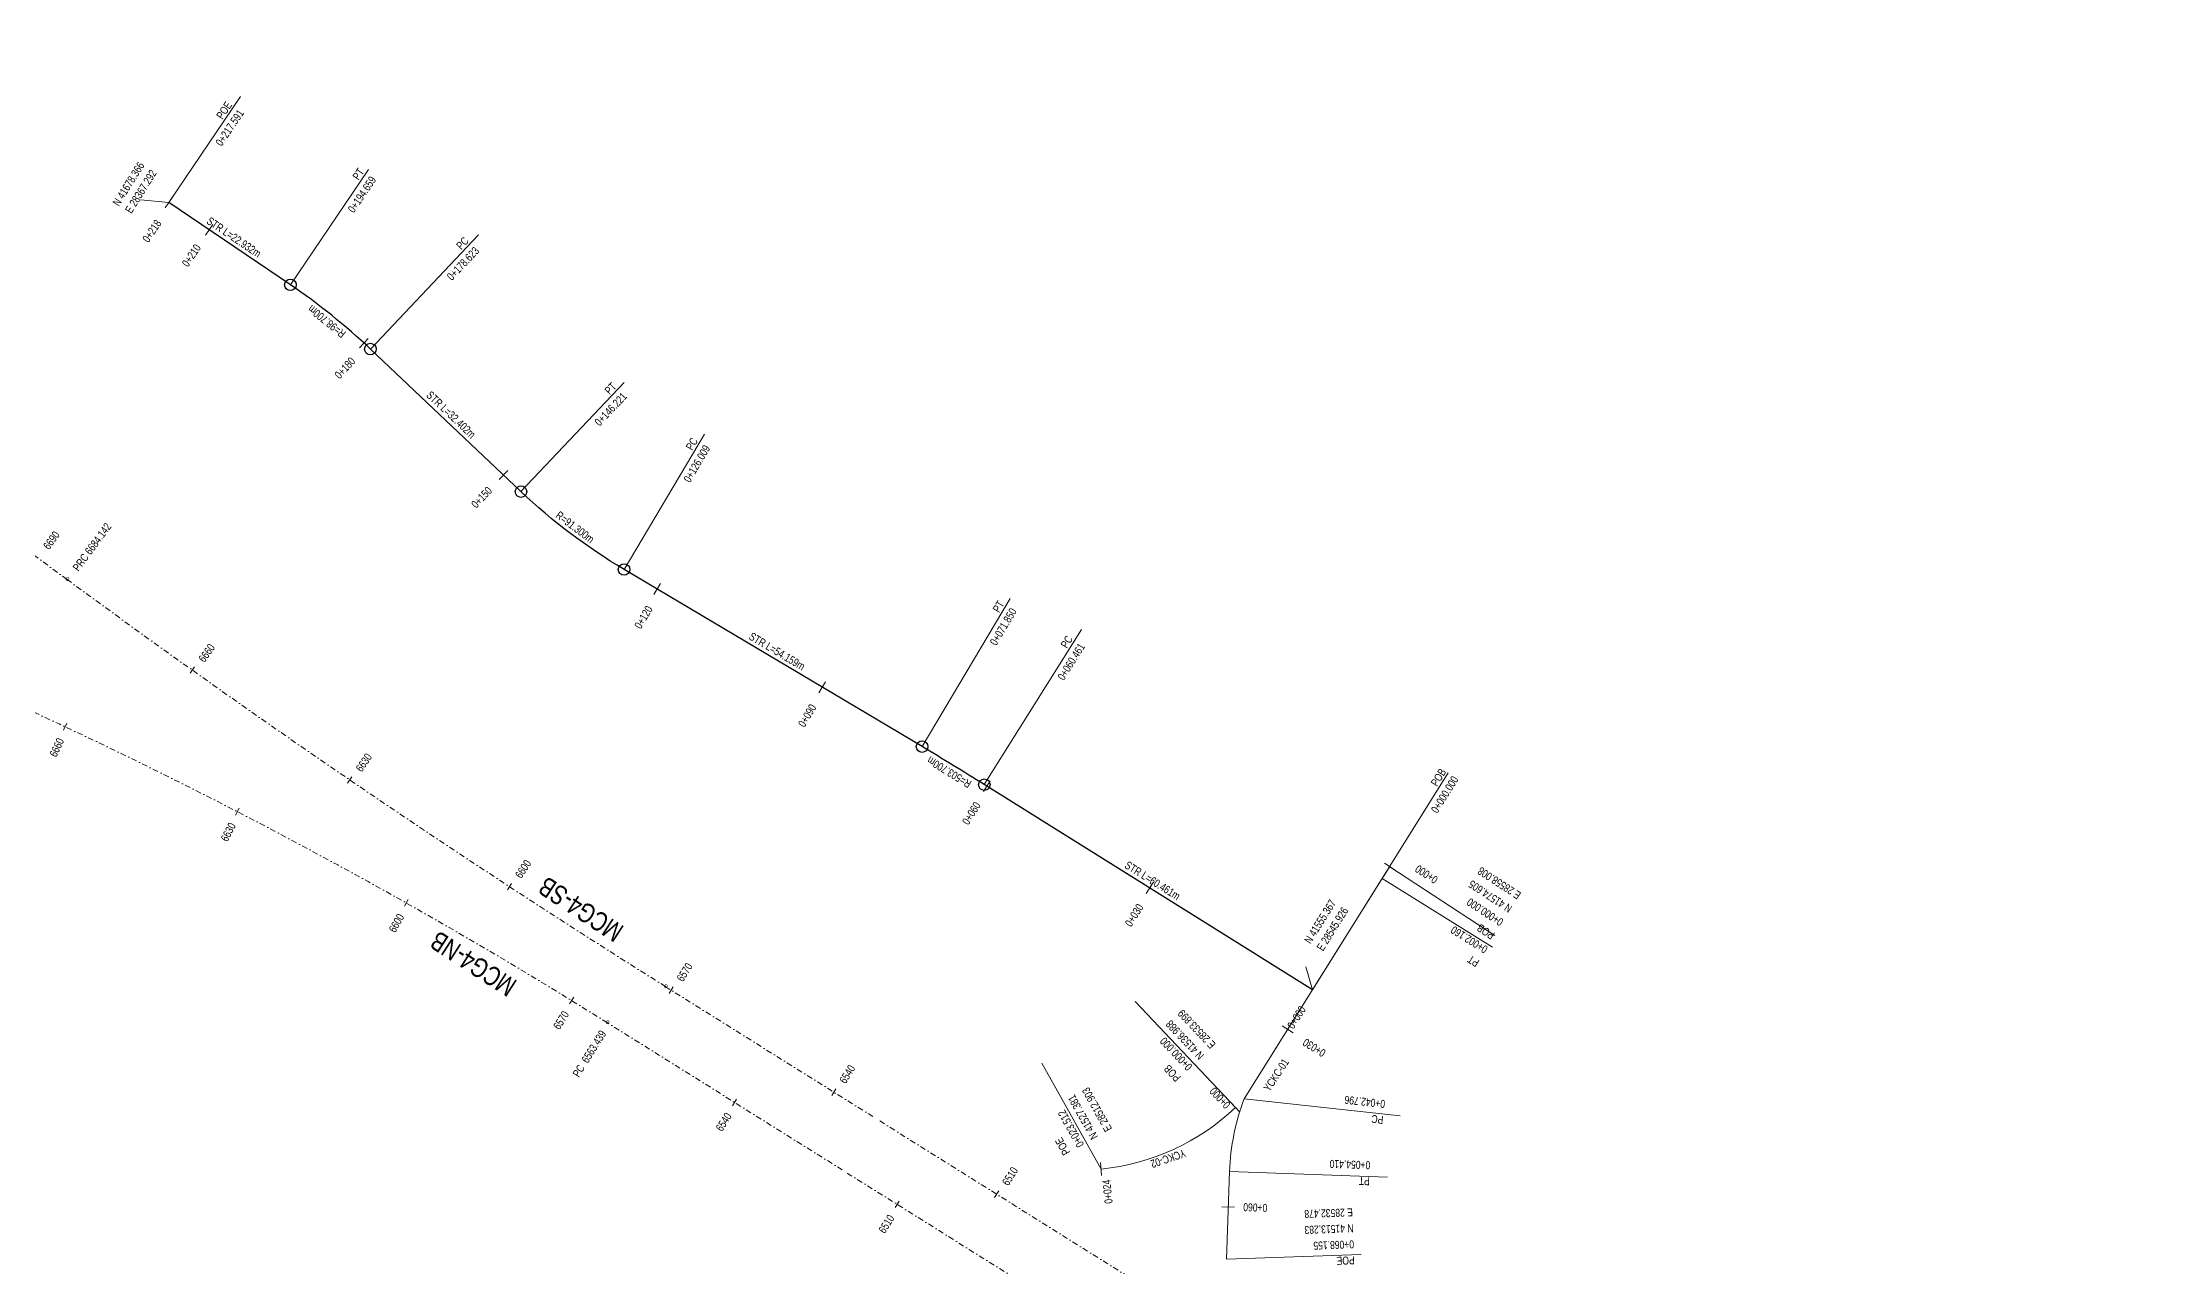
# Model space of a CAD drawing. Header units: metres. Extents: x 27146 to 29051, y 38350 to 42879.
# Drawn here: x 28347.5 to 28675.7, y 41512.1 to 41703.4 of the extents above; entities that cross this region are included whole.
import ezdxf
from ezdxf.enums import TextEntityAlignment as Align

# ---------------------------------------------------------------- set-up
doc = ezdxf.new("R2010")
doc.units = ezdxf.units.M
doc.header["$MEASUREMENT"] = 0
doc.linetypes.add('DGN Style 4', pattern=[1.772068, 0.885481, -0.44274, 0.001107, -0.44274])
for name, color, linetype, lineweight in [('C-_ANOT----_A1', 7, 'Continuous', 30), ('C-_MC5A----_01-_A1', 7, 'Continuous', 13), ('C-_RAILCHNG_T-', 7, 'Continuous', 0), ('C-_RAILCHNG_T1', 7, 'Continuous', 13), ('C-_ROADMALG_E-', 1, 'DGN Style 4', 13), ('C-_YCKC-01-_A1', 7, 'Continuous', 13), ('C-_YCKC-01-_CH', 7, 'Continuous', 13), ('C-_YCKC-01-_E', 5, 'Continuous', 13), ('C-_YCKC-02-_A', 7, 'Continuous', 13), ('C-_YCKC-02-_A1', 7, 'Continuous', 13), ('C-_YCKC-02-_CH', 7, 'Continuous', 13), ('C-_YCKC-02-_E', 4, 'Continuous', 13), ('Plan Notes', 7, 'Continuous', 0), ('Prop_Horiz Alignment', 7, 'Continuous', 0), ('Road Alg', 1, 'Continuous', 30)]:
    doc.layers.add(name, color=color, linetype=linetype, lineweight=lineweight)
doc.styles.add('Style-WORKING', font='WORKING.shx')

msp = doc.modelspace()

# ---------------------------------------------------------------- linework, layer by layer
at = {"layer": 'C-_MC5A----_01-_A1', "linetype": 'Continuous', "flags": 128}
for points in [[(28367.29, 41678.37), (28378.51, 41694.93)], [(28386.28, 41665.51), (28398.49, 41683.54)], [(28398.77, 41655.48), (28415.67, 41673.34)], [(28422.3, 41633.21), (28438.41, 41650.23)], [(28438.4, 41621.04), (28450.96, 41642.17)], [(28484.95, 41593.37), (28498.72, 41616.53)], [(28494.67, 41587.43), (28509.83, 41611.66)], [(28545.93, 41555.37), (28567.14, 41589.28)], [(28558.01, 41574.61), (28574.43, 41563.88)], [(28556.84, 41572.79), (28574.03, 41562.02)], [(28535.26, 41538.35), (28559.65, 41535.68)], [(28532.98, 41527.02), (28557.67, 41526.12)], [(28532.48, 41513.28), (28553.56, 41514.05)]]:
    msp.add_lwpolyline(points, dxfattribs=at)
at = {"layer": 'C-_RAILCHNG_T-'}
for p, q in [((28367.29, 41678.36), (28362.86, 41678.77)), ((28545.93, 41555.37), (28544.9, 41558.99))]:
    msp.add_line(p, q, dxfattribs=at)
at = {"layer": 'C-_RAILCHNG_T-', "flags": 128}
for points in [[(28366.73, 41677.54), (28367.85, 41679.19)], [(28366.73, 41677.54), (28367.85, 41679.19)], [(28366.73, 41677.54), (28367.85, 41679.19)], [(28366.73, 41677.54), (28367.85, 41679.19)], [(28373.02, 41673.28), (28374.14, 41674.94)], [(28373.02, 41673.28), (28374.14, 41674.94)], [(28397.08, 41655.68), (28398.44, 41657.15)], [(28397.08, 41655.68), (28398.44, 41657.15)], [(28418.87, 41635.08), (28420.25, 41636.53)], [(28418.87, 41635.08), (28420.25, 41636.53)], [(28443.05, 41617.11), (28444.07, 41618.83)], [(28443.05, 41617.11), (28444.07, 41618.83)], [(28468.84, 41601.78), (28469.86, 41603.5)], [(28468.84, 41601.78), (28469.86, 41603.5)], [(28494.53, 41586.34), (28495.59, 41588.04)], [(28494.53, 41586.34), (28495.59, 41588.04)], [(28519.96, 41570.43), (28521.02, 41572.13)], [(28519.96, 41570.43), (28521.02, 41572.13)]]:
    msp.add_lwpolyline(points, dxfattribs=at)
at = {"layer": 'C-_RAILCHNG_T1', "linetype": 'Continuous', "flags": 128}
for points in [[(28370.6, 41604.83), (28371.3, 41605.81)], [(28350.83, 41595.94), (28351.34, 41597.02)], [(28395.22, 41587.66), (28395.89, 41588.65)], [(28377.72, 41582.68), (28378.27, 41583.75)], [(28420.17, 41570.99), (28420.83, 41571.99)], [(28404.09, 41568.43), (28404.68, 41569.47)], [(28429.9, 41553.19), (28430.53, 41554.21)], [(28445.45, 41554.81), (28446.09, 41555.83)], [(28455.33, 41537.28), (28455.97, 41538.3)], [(28470.87, 41538.87), (28471.5, 41539.89)], [(28496.28, 41522.94), (28496.92, 41523.95)], [(28480.75, 41521.35), (28481.39, 41522.36)]]:
    msp.add_lwpolyline(points, dxfattribs=at)
at = {"layer": 'C-_ROADMALG_E-', "color": 7, "linetype": 'DGN Style 4', "lineweight": 13}
for p, q in [((28477.27, 41535.57), (28444.88, 41555.87)), ((28472.49, 41527.23), (28435.79, 41550.24)), ((28675.66, 41411.18), (28478.05, 41535.08)), ((28670.56, 41403.05), (28473.23, 41526.77))]:
    msp.add_line(p, q, dxfattribs=at)
for centre, radius, start, end in [((27698.99, 40733.84), 1100, 53.62278, 61.8191), ((28010.83, 40872.44), 800, 57.91375, 70.33936)]:
    msp.add_arc(centre, radius, start, end, dxfattribs=at)
at = {"layer": 'C-_ROADMALG_E-', "color": 7, "linetype": 'DGN Style 4', "lineweight": 13, "extrusion": (0, 0, -1)}
msp.add_arc((-29247.1, 42835.39), 1510.2, 302.08625, 306.37722, dxfattribs=at)
at = {"layer": 'C-_YCKC-01-_CH', "linetype": 'Continuous', "flags": 128}
for points in [[(28558.84, 41574.06), (28557.17, 41575.15)], [(28542.91, 41548.66), (28541.21, 41549.73)], [(28534.59, 41536.26), (28533.21, 41537.71)], [(28513, 41526.39), (28512.8, 41528.38)], [(28533.77, 41521.4), (28531.78, 41521.47)]]:
    msp.add_lwpolyline(points, dxfattribs=at)
at = {"layer": 'C-_YCKC-01-_E', "linetype": 'Continuous', "flags": 128}
msp.add_lwpolyline([(28558.01, 41574.61, 0.005098), (28556.84, 41572.79), (28535.26, 41538.35, 0.081506), (28532.98, 41527.02), (28532.48, 41513.28)], format="xyb", dxfattribs=at)
at = {"layer": 'C-_YCKC-02-_A', "linetype": 'Continuous', "flags": 128}
for points in [[(28533.9, 41536.99), (28518.21, 41553.55)], [(28512.9, 41527.38), (28503.63, 41543.91)]]:
    msp.add_lwpolyline(points, dxfattribs=at)
at = {"layer": 'C-_YCKC-02-_CH', "linetype": 'Continuous', "flags": 128}
for points in [[(28534.59, 41536.26), (28533.21, 41537.71)], [(28513, 41526.39), (28512.8, 41528.38)]]:
    msp.add_lwpolyline(points, dxfattribs=at)
at = {"layer": 'C-_YCKC-02-_E', "linetype": 'Continuous', "extrusion": (0, 0, -1)}
msp.add_arc((-28509.35, 41562.9), 35.7, 226.5467, 264.2823, dxfattribs=at)
at = {"layer": 'Plan Notes', "color": 7, "linetype": 'Continuous', "lineweight": 0, "flags": 128}
msp.add_lwpolyline([(28386.98, 41665.03), (28386.98, 41665.03), (28386.98, 41665.03), (28386.98, 41665.03), (28386.98, 41665.03), (28386.98, 41665.02), (28386.98, 41665.03), (28386.98, 41665.03)], dxfattribs=at)
msp.add_lwpolyline([(28386.98, 41665.03), (28386.98, 41665.03), (28386.98, 41665.03), (28386.98, 41665.03), (28386.98, 41665.03), (28386.98, 41665.02), (28386.98, 41665.03), (28386.98, 41665.03)], dxfattribs=at)
at = {"layer": 'Prop_Horiz Alignment', "color": 7, "linetype": 'Continuous', "lineweight": 30}
for centre in [(28386.28, 41665.51), (28386.28, 41665.51), (28398.77, 41655.48), (28398.77, 41655.48), (28422.3, 41633.21), (28422.3, 41633.21), (28438.4, 41621.04), (28438.4, 41621.04), (28484.95, 41593.37), (28484.95, 41593.37), (28494.67, 41587.43), (28494.67, 41587.43)]:
    msp.add_circle(centre, 0.9, dxfattribs=at)
msp.add_3dface([(28367.29, 41678.36), (28367.29, 41678.37), (28367.29, 41678.37)], dxfattribs=at)
msp.add_3dface([(28367.29, 41678.36), (28367.29, 41678.37), (28367.29, 41678.37)], dxfattribs=at)
at = {"layer": 'Road Alg', "flags": 128}
msp.add_lwpolyline([(28545.93, 41555.37), (28494.67, 41587.43, 0.005653), (28484.95, 41593.37), (28438.4, 41621.04, -0.0554), (28422.3, 41633.21), (28398.77, 41655.48, 0.04064), (28386.28, 41665.51), (28367.29, 41678.37)], format="xyb", dxfattribs=at)

# ---------------------------------------------------------------- texts
at = {"color": 7, "lineweight": 13, "char_height": 1.25, "attachment_point": 8, "line_spacing_factor": 0.6, "style": 'Style-WORKING'}
for s, insert, rotation in [('\\H1x;\\W0.8;STR L=22.932m', (28377.11, 41672.42), 325.8894), ('\\H1x;\\W0.8;R=98.700m', (28392.36, 41660.29), 141.235), ('\\H1x;\\W0.8;STR L=32.402m', (28410.94, 41644.76), 316.5805), ('\\H1x;\\W0.8;R=91.300m', (28430.36, 41627.14), 322.9224), ('\\H1x;\\W0.8;STR L=54.159m', (28461.97, 41607.71), 329.2643), ('\\H1x;\\W0.8;R=503.700m', (28489.52, 41589.93), 148.6166), ('\\H1x;\\W0.8;STR L=60.461m', (28520.61, 41571.9), 327.9689)]:
    msp.add_mtext(s, dxfattribs=dict(at, insert=insert, rotation=rotation))
at = {"layer": 'C-_ANOT----_A1', "color": 7, "char_height": 3, "attachment_point": 6, "line_spacing_factor": 1.464, "style": 'Style-WORKING'}
for s, insert, rotation in [('\\pt37.5;\\H1x;\\W0.8;MCG4-SB  ', (28425.53, 41571.98), 146.749), ('\\H1x;\\W0.8;MCG4-NB  ', (28408.62, 41563.47), 147.1821)]:
    msp.add_mtext(s, dxfattribs=dict(at, insert=insert, rotation=rotation))
at = {"layer": 'C-_MC5A----_01-_A1', "linetype": 'Continuous', "char_height": 1.25, "style": 'Style-WORKING'}
for s, insert, attachment_point, rotation, line_spacing_factor in [('\\H1x;\\W0.8;POE\\P0+217.591', (28377.66, 41693.31), 6, 55.8894, 1.08), ('\\H1x;\\W0.8;N 41678.366\\PE 28367.292 ', (28363.98, 41683.91), 6, 57.9689, 1.08), ('\\H1x;\\W0.8;PT\\P0+194.659', (28398.31, 41682.89), 6, 55.8894, 1.08), ('\\H1x;\\W0.8;PC\\P0+178.623', (28414.61, 41671.91), 6, 46.5805, 1.08), ('\\H1x;\\W0.8;PT\\P0+146.221', (28437.69, 41649.16), 6, 46.5805, 1.08), ('\\H1x;\\W0.8;PC\\P0+126.009', (28450.43, 41640.88), 6, 59.2643, 1.08), ('\\H1x;\\W0.8;PT\\P0+071.850', (28498.29, 41615.41), 6, 59.2643, 1.08), ('\\H1x;\\W0.8;PC\\P0+060.461', (28508.99, 41609.93), 6, 57.9689, 1.08), ('\\H1x;\\W0.8;POB\\P0+000.000', (28567.32, 41589.17), 6, 57.9689, 1.08), ('\\H1x;\\W0.8;POB\\P0+000.000\\PN 41574.605\\PE 28558.008', (28578.63, 41570.51), 7, 146.8576, 1.2), ('\\H1x;\\W0.8;N 41555.367\\PE 28545.926', (28550.12, 41568.69), 6, 57.9689, 1.08), ('\\H1x;\\W0.8;PT\\P0+002.160', (28573.45, 41562.07), 7, 147.9265, 1.2), ('\\H1x;\\W0.8;PC\\P0+042.796', (28557.34, 41538.16), 7, 173.7341, 1.2), ('\\H1x;\\W0.8;PT\\P0+054.410', (28554.99, 41528.61), 7, 177.9138, 1.2), ('\\H1x;\\W0.8;POE\\P0+068.155\\PN 41513.283\\PE 28532.478', (28552.22, 41521.27), 7, 182.0862, 1.2)]:
    msp.add_mtext(s, dxfattribs=dict(at, insert=insert, attachment_point=attachment_point, rotation=rotation, line_spacing_factor=line_spacing_factor))
at = {"layer": 'C-_RAILCHNG_T-', "insert": (28544.44, 41552.66), "char_height": 1.25, "attachment_point": 6, "rotation": 57.9689, "line_spacing_factor": 1.08, "style": 'Style-WORKING'}
msp.add_mtext('\\H1x;\\W0.8;0+000', dxfattribs=at)
at = {"layer": 'C-_RAILCHNG_T1', "linetype": 'Continuous', "char_height": 1.25, "style": 'Style-WORKING'}
for s, insert, attachment_point, rotation, line_spacing_factor in [('\\H1x;\\W0.8;6690', (28348.59, 41624.02), 7, 53.9279, 1.464), ('\\H1x;\\W0.8;PRC 6684.142', (28352.18, 41621.39), 1, 53.6228, 0.9), ('\\H1x;\\W0.8;6660', (28372.86, 41606.41), 7, 54.5387, 1.464), ('\\H1x;\\W0.8;6660', (28350.42, 41594.58), 6, 64.8294, 1.464), ('\\H1x;\\W0.8;6630', (28397.44, 41589.29), 7, 55.6769, 1.464), ('\\H1x;\\W0.8;6630', (28377.26, 41581.34), 6, 62.6808, 1.464), ('\\H1x;\\W0.8;6600', (28422.36, 41572.66), 7, 56.8151, 1.464), ('\\H1x;\\W0.8;6600', (28403.58, 41567.1), 6, 60.5322, 1.464), ('\\H1x;\\W0.8;6570', (28447.61, 41556.53), 7, 57.9138, 1.464), ('\\H1x;\\W0.8;6570', (28429.35, 41551.89), 6, 58.3836, 1.464), ('\\H1x;\\W0.8;PC  6563.439', (28435.17, 41548.86), 6, 57.9138, 1.464), ('\\H1x;\\W0.8;6540', (28473.02, 41540.59), 7, 57.9138, 1.464), ('\\H1x;\\W0.8;6540', (28454.76, 41535.99), 6, 57.9138, 1.464), ('\\H1x;\\W0.8;6510', (28498.44, 41524.65), 7, 57.9138, 1.464), ('\\H1x;\\W0.8;6510', (28480.18, 41520.05), 6, 57.9138, 1.464)]:
    msp.add_mtext(s, dxfattribs=dict(at, insert=insert, attachment_point=attachment_point, rotation=rotation, line_spacing_factor=line_spacing_factor))
at = {"layer": 'C-_ROADMALG_E-', "color": 7, "linetype": 'DGN Style 4', "lineweight": 0, "style": 'Style-WORKING'}
for rotation, p in [(143.6228, (28351.4, 41619.48)), (147.9138, (28444.88, 41555.87)), (147.9138, (28435.79, 41550.24)), (147.9138, (28435.79, 41550.24))]:
    msp.add_text('o', height=0.75, rotation=rotation, dxfattribs=at).set_placement(p, align=Align.MIDDLE_CENTER)
at = {"layer": 'C-_ROADMALG_E-', "color": 7, "linetype": 'Continuous', "lineweight": 0, "style": 'Style-WORKING'}
for rotation, p in [(143.6228, (28351.4, 41619.48)), (147.9138, (28444.88, 41555.87)), (147.9138, (28435.79, 41550.24))]:
    msp.add_text('o', height=0.75, rotation=rotation, dxfattribs=at).set_placement(p, align=Align.MIDDLE_CENTER)
at = {"layer": 'C-_YCKC-01-_A1', "linetype": 'Continuous', "char_height": 1.25, "attachment_point": 7, "line_spacing_factor": 1.464, "style": 'Style-WORKING'}
for s, insert, rotation in [('\\H1x;\\W0.8;0+000', (28565.66, 41572.93), 146.7582), ('\\H1x;\\W0.8;0+030', (28548.13, 41545.88), 147.9265), ('\\pt37.5;\\H1x;\\W0.8;YCKC-01', (28539.25, 41539.36), 56.749), ('\\H1x;\\W0.8;0+060', (28538.9, 41521.94), 177.9138)]:
    msp.add_mtext(s, dxfattribs=dict(at, insert=insert, rotation=rotation))
at = {"layer": 'C-_YCKC-02-_A', "linetype": 'Continuous', "char_height": 1.25, "attachment_point": 7, "line_spacing_factor": 1.2, "style": 'Style-WORKING'}
for s, insert, rotation in [('\\H1x;\\W0.8;POB\\P0+000.000\\PN 41536.988\\PE 28533.899   ', (28530.91, 41546.93), 133.4533), ('\\H1x;\\W0.8;POE\\P0+023.512\\PN 41527.381\\PE 28512.903', (28514.68, 41533.67), 119.2899)]:
    msp.add_mtext(s, dxfattribs=dict(at, insert=insert, rotation=rotation))
at = {"layer": 'C-_YCKC-02-_A1', "linetype": 'Continuous', "char_height": 1.25, "style": 'Style-WORKING'}
for s, insert, attachment_point, rotation, line_spacing_factor in [('\\H1x;\\W0.8;0+218', (28365.7, 41675.47), 6, 55.8894, 1.08), ('\\H1x;\\W0.8;0+210', (28371.87, 41671.65), 6, 55.8894, 1.08), ('\\H1x;\\W0.8;0+180', (28396.07, 41653.9), 6, 47.3798, 1.08), ('\\H1x;\\W0.8;0+150', (28417.45, 41633.67), 6, 46.5805, 1.08), ('\\H1x;\\W0.8;0+120', (28442.4, 41615.19), 6, 59.2643, 1.08), ('\\H1x;\\W0.8;0+090', (28467.97, 41599.83), 6, 59.2643, 1.08), ('\\H1x;\\W0.8;0+060', (28493.65, 41584.54), 6, 57.9689, 1.08), ('\\H1x;\\W0.8;0+030', (28519.08, 41568.62), 6, 57.9689, 1.08), ('\\H1x;\\W0.8;0+000', (28533.24, 41537.55), 7, 133.4533, 1.464), ('\\pt37.5;\\H1x;\\W0.8;YCKC-02', (28525.86, 41530.53), 7, 198.7683, 1.464), ('\\H1x;\\W0.8;0+024', (28514.74, 41522.03), 7, 95.7177, 1.464)]:
    msp.add_mtext(s, dxfattribs=dict(at, insert=insert, attachment_point=attachment_point, rotation=rotation, line_spacing_factor=line_spacing_factor))

doc.saveas('drawing.dxf')
